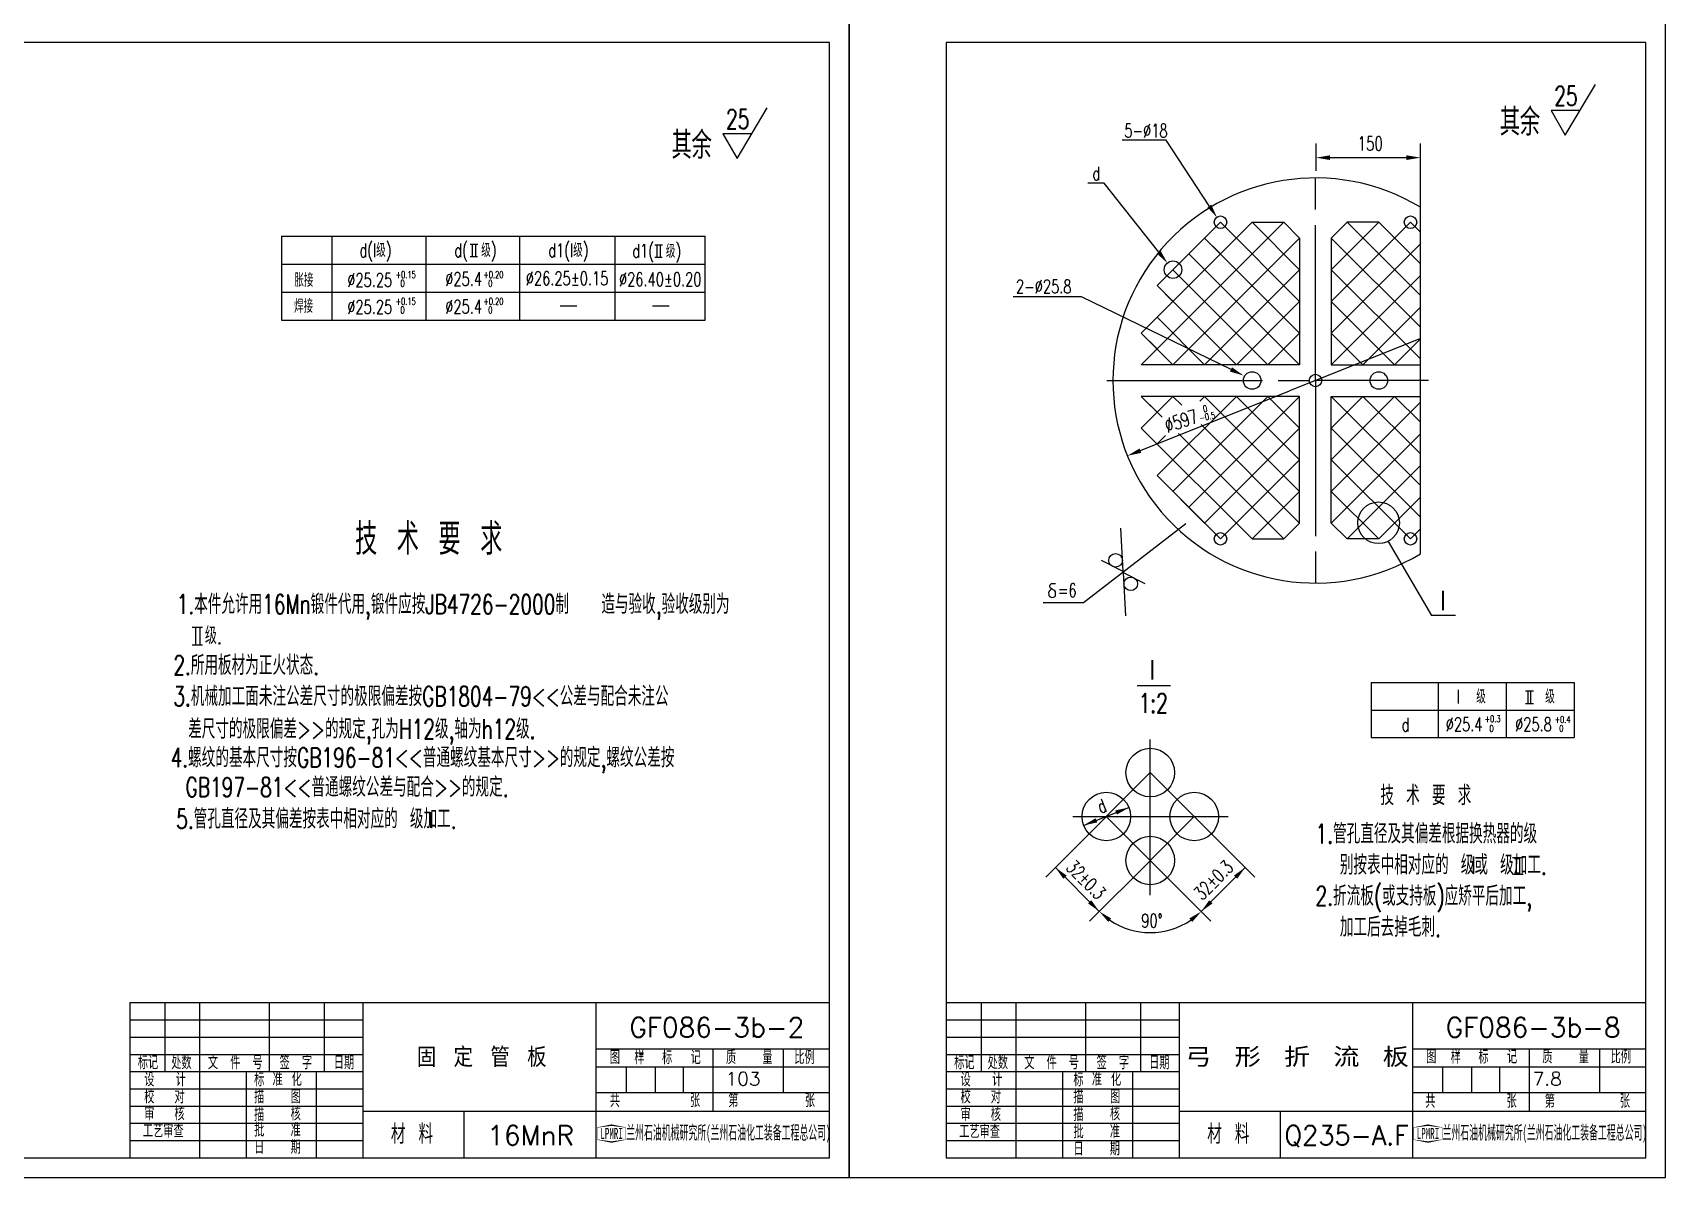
# Model space of a CAD drawing. Extents: x 0 to 840, y 0 to 594.
# Drawn here: x 420 to 840, y 0 to 294.5 of the extents above; entities that cross this region are included whole.
import ezdxf
from ezdxf.enums import TextEntityAlignment as Align

# ---------------------------------------------------------------- set-up
doc = ezdxf.new("R2010")
doc.units = 0
doc.header["$LTSCALE"] = 8
doc.header["$MEASUREMENT"] = 0
doc.linetypes.add('CENTER', pattern=[7, 5, -0.5, 1, -0.5])
doc.linetypes.add('PHANTOM', pattern=[13.5, 7, -1.5, 1, -1.5, 1, -1.5])
doc.layers.get('0').update_dxf_attribs({"linetype": 'CONTINUOUS'})
for name, color, linetype in [('1', 1, 'CONTINUOUS'), ('CC', 3, 'CONTINUOUS'), ('CW', 1, 'CONTINUOUS'), ('DD', 3, 'PHANTOM'), ('HZ', 1, 'CONTINUOUS'), ('X', 3, 'CONTINUOUS'), ('YY', 3, 'CONTINUOUS'), ('ZX', 1, 'CENTER')]:
    doc.layers.add(name, color=color, linetype=linetype)
doc.styles.add('HZ', font='txt', dxfattribs={"bigfont": 'hztxt'})
doc.styles.add('STANDARD60', font='SimSun.ttf', dxfattribs={"width": 0.6})

# ---------------------------------------------------------------- blocks, each defined once
blk = doc.blocks.new('*X12')
at = {"color": 0}
for p, q in [((347.65, 216.13), (361.68, 230.16)), ((347.65, 220.38), (357.44, 230.16)), ((347.65, 224.62), (353.19, 230.16)), ((347.65, 228.86), (348.95, 230.16)), ((347.92, 212.16), (364.61, 228.84)), ((369.14, 212.16), (387.14, 230.16)), ((372.7, 228.45), (374.41, 230.16)), ((372.7, 224.21), (378.65, 230.16)), ((372.7, 219.97), (382.89, 230.16)), ((373.38, 212.16), (389.65, 228.43)), ((352.17, 212.16), (364.61, 224.6)), ((377.62, 212.16), (389.65, 224.19)), ((356.41, 212.16), (364.61, 220.36)), ((381.86, 212.16), (389.65, 219.95)), ((360.65, 212.16), (366, 217.5)), ((364.89, 212.16), (369.28, 216.54)), ((386.11, 212.16), (389.65, 215.71))]:
    blk.add_line(p, q, dxfattribs=at)
blk = doc.blocks.new('*X11')
at = {"color": 0}
for p, q in [((266.8, 204.58), (273.5, 211.28)), ((266.8, 210.23), (267.85, 211.28)), ((266.8, 198.92), (278.27, 210.38)), ((278.13, 193.28), (296.13, 211.28)), ((283.79, 193.28), (301.79, 211.28)), ((290.34, 211.14), (290.47, 211.28)), ((266.82, 193.28), (279.82, 206.28)), ((272.47, 193.28), (285.47, 206.28)), ((289.45, 193.28), (301.8, 205.63)), ((295.1, 193.28), (301.8, 199.98)), ((300.76, 193.28), (301.8, 194.32))]:
    blk.add_line(p, q, dxfattribs=at)
blk = doc.blocks.new('*X10')
at = {"color": 0}
for p, q in [((423.33, 130.59), (442.54, 149.8)), ((423.33, 134.83), (438.3, 149.8)), ((423.33, 139.07), (434.06, 149.8)), ((423.33, 143.31), (429.81, 149.8)), ((423.33, 147.56), (425.57, 149.8)), ((423.33, 126.34), (444.1, 147.11)), ((456.56, 142.61), (463.76, 149.8)), ((456.56, 146.85), (459.51, 149.8)), ((456.56, 138.36), (468, 149.8)), ((456.56, 134.12), (472.24, 149.8)), ((456.56, 129.88), (476.48, 149.8)), ((423.33, 122.1), (444.1, 142.87)), ((456.56, 125.64), (477.33, 146.4)), ((423.33, 117.86), (444.1, 138.63)), ((456.56, 121.39), (477.33, 142.16)), ((456.56, 117.15), (477.33, 137.92)), ((424.51, 114.8), (444.1, 134.38)), ((458.45, 114.8), (477.33, 133.68)), ((428.76, 114.8), (444.1, 130.14)), ((462.7, 114.8), (477.33, 129.43)), ((433, 114.8), (444.1, 125.9)), ((466.94, 114.8), (477.33, 125.19)), ((437.24, 114.8), (444.1, 121.66)), ((471.18, 114.8), (477.33, 120.95)), ((441.48, 114.8), (444.1, 117.41)), ((475.43, 114.8), (477.33, 116.7))]:
    blk.add_line(p, q, dxfattribs=at)
blk = doc.blocks.new('*X9')
at = {"color": 0}
for p, q in [((384.32, 169.36), (403.23, 188.27)), ((384.32, 175.02), (397.57, 188.27)), ((384.32, 180.67), (391.92, 188.27)), ((384.32, 186.33), (386.26, 188.27)), ((384.81, 164.2), (405.09, 184.47)), ((385.38, 159.11), (405.09, 178.81)), ((390.86, 153.27), (405.09, 167.5)), ((396.51, 153.27), (405.09, 161.84)), ((384.32, 158.05), (384.49, 158.21)), ((402.17, 153.27), (405.09, 156.19))]:
    blk.add_line(p, q, dxfattribs=at)
blk = doc.blocks.new('*X8')
at = {"color": 0}
for p, q in [((351.09, 170.07), (369.29, 188.27)), ((351.09, 175.72), (363.63, 188.27)), ((351.09, 181.38), (357.98, 188.27)), ((351.09, 187.04), (352.32, 188.27)), ((351.09, 164.41), (371.86, 185.18)), ((351.09, 158.75), (371.86, 179.52)), ((351.26, 153.27), (371.86, 173.87)), ((356.92, 153.27), (371.86, 168.21)), ((362.57, 153.27), (371.86, 162.55)), ((368.23, 153.27), (371.86, 156.89))]:
    blk.add_line(p, q, dxfattribs=at)
blk = doc.blocks.new('GFGBF1')
for p, q in [((601.21, 262.15), (608.94, 275.19)), ((597.53, 268.48), (601.21, 262.15)), ((604.92, 268.48), (597.53, 268.48)), ((277.3, 260.69), (282.91, 260.69)), ((367.69, 263.33), (369.69, 263.33)), ((368.31, 258.36), (368.31, 263.33)), ((369.11, 263.33), (369.11, 258.36)), ((367.75, 258.29), (369.69, 258.29)), ((484, 242.12), (484, 220.52)), ((484, 242.12), (593.01, 242.12)), ((497.01, 220.52), (497.01, 242.12)), ((521.18, 242.12), (521.18, 220.52)), ((545.32, 220.52), (545.32, 242.12)), ((569.72, 242.12), (569.72, 220.52)), ((593.01, 220.52), (593.01, 242.12)), ((282.85, 225.2), (288.55, 233.9)), ((484, 234.92), (593.01, 234.92)), ((266.8, 230.16), (278.27, 230.16)), ((278.27, 230.16), (278.27, 225.16)), ((280.22, 229.36), (282.85, 225.2)), ((285.59, 229.36), (280.22, 229.36)), ((290.34, 230.16), (290.34, 225.16)), ((301.8, 230.16), (290.34, 230.16)), ((364.67, 230.16), (347.65, 230.16)), ((364.61, 230.16), (364.61, 218.16)), ((372.77, 230.16), (364.67, 230.16)), ((372.7, 230.16), (372.7, 218.16)), ((389.65, 230.16), (372.77, 230.16)), ((484, 227.72), (593.01, 227.72)), ((278.27, 225.16), (290.34, 225.16)), ((363.39, 220.31), (368.65, 220.31)), ((373.92, 220.31), (368.65, 220.31)), ((484, 220.52), (593.01, 220.52)), ((368.65, 216.25), (364.61, 218.16)), ((364.61, 218.16), (368.65, 218.16)), ((372.7, 218.16), (368.65, 218.16)), ((368.66, 216.25), (372.7, 218.16)), ((372.46, 201.27), (374.93, 201.27)), ((372.92, 196.62), (372.92, 201.21)), ((373.71, 201.21), (373.71, 196.62)), ((374.5, 196.62), (374.5, 201.21)), ((372.46, 196.62), (374.93, 196.62)), ((380, 170.27), (371.3, 175.97)), ((375.83, 173.01), (375.83, 167.64)), ((375.83, 167.64), (380, 170.27)), ((366.88, 163.64), (346.95, 163.64)), ((380.93, 163.64), (366.88, 163.64)), ((367.72, 162.82), (367.23, 163.64)), ((367.72, 162.82), (380.18, 162.82)), ((367.72, 162.82), (367.72, 139.57)), ((380.18, 162.82), (380.68, 163.64)), ((380.18, 162.82), (380.18, 139.57)), ((400.95, 163.64), (380.93, 163.64)), ((366.66, 139.57), (380.25, 139.57)), ((366.66, 138.12), (366.66, 139.57)), ((380.25, 139.57), (381.25, 139.57)), ((381.25, 138.12), (381.25, 139.57)), ((366.66, 138.12), (380.25, 138.12)), ((366.66, 135.04), (380.25, 135.04)), ((366.66, 133.59), (366.66, 135.04)), ((367.72, 138.12), (367.72, 135.04)), ((380.18, 138.12), (380.18, 135.04)), ((380.25, 138.12), (381.25, 138.12)), ((380.25, 135.04), (381.25, 135.04)), ((381.25, 133.59), (381.25, 135.04)), ((380.25, 133.59), (366.66, 133.59)), ((367.72, 133.59), (367.72, 129.47)), ((380.18, 133.59), (380.18, 129.47)), ((381.25, 133.59), (380.25, 133.59)), ((346.95, 128.64), (366.88, 128.64)), ((366.88, 128.64), (381.33, 128.64)), ((366.92, 128.65), (373.46, 128.65)), ((367.72, 129.47), (367.23, 128.64)), ((367.72, 129.47), (380.18, 129.47)), ((380.18, 129.47), (380.68, 128.64)), ((381.33, 128.64), (400.95, 128.64)), ((329.94, 112.24), (332.41, 112.24)), ((330.4, 107.59), (330.4, 112.17)), ((331.19, 112.17), (331.19, 107.59)), ((331.98, 107.59), (331.98, 112.17)), ((329.94, 107.59), (332.41, 107.59)), ((324.03, 73.03), (304.1, 73.03)), ((338.08, 73.03), (324.03, 73.03)), ((324.86, 72.21), (324.37, 73.03)), ((324.86, 72.21), (324.86, 39.79)), ((324.86, 72.21), (337.33, 72.21)), ((337.33, 72.21), (337.82, 73.03)), ((337.33, 72.21), (337.33, 39.79)), ((358.1, 73.03), (338.08, 73.03)), ((304.1, 38.03), (324.03, 38.03)), ((324.86, 39.79), (323.12, 38.03)), ((324.03, 38.03), (338.48, 38.03)), ((324.07, 38.03), (330.6, 38.03)), ((324.86, 39.79), (337.33, 39.79)), ((337.33, 39.79), (339.07, 38.03)), ((338.48, 38.03), (358.1, 38.03))]:
    blk.add_line(p, q)
at = {"const_width": 0.25}
for points in [[(388.93, 138.12, 1), (389.18, 138.12, 1)], [(388.93, 135.04, 1), (389.18, 135.04, 1)], [(388.93, 133.59, 1), (389.18, 133.59, 1)]]:
    blk.add_lwpolyline(points, format="xyb", close=True, dxfattribs=at)
for centre in [(284.69, 165.61), (273.38, 154.3), (296.01, 154.3), (284.69, 142.98)]:
    blk.add_circle(centre, 6.25)
at = {"layer": 'CC'}
for p, q in [((278.27, 230.16), (278.27, 241.86)), ((290.34, 230.22), (290.34, 241.92)), ((363.39, 220.38), (363.39, 241.72)), ((373.92, 220.38), (373.92, 241.72)), ((281.34, 238.42), (287.68, 238.42)), ((297.39, 233.66), (297.39, 237.16)), ((366.98, 238.86), (370.48, 238.86)), ((297.39, 230.16), (297.39, 225.16)), ((380.35, 222.05), (380.35, 230.14)), ((385.95, 220.24), (385.95, 229.48)), ((290.34, 225.16), (299.95, 225.16)), ((297.39, 221.66), (297.39, 218.16)), ((373.93, 220.31), (382.87, 220.31)), ((372.7, 218.16), (388.65, 218.16)), ((358.7, 177.85), (367.19, 163.7)), ((389.2, 177.85), (380.71, 163.7)), ((380.18, 162.82), (380.18, 174.57)), ((369.96, 167.14), (369.96, 170.64)), ((369.96, 163.64), (369.96, 162.82)), ((369.96, 159.3), (369.96, 157.33)), ((273.33, 154.25), (257.79, 138.71)), ((296.05, 154.25), (311.59, 138.71)), ((371.2, 150.99), (376.87, 150.99)), ((269.1, 127.39), (284.65, 142.94)), ((300.29, 127.39), (284.74, 142.94)), ((366.66, 139.63), (366.66, 146.05)), ((377.71, 143.51), (370.19, 143.51)), ((381.25, 139.63), (381.25, 146.15)), ((389.06, 143.07), (389.06, 146.57)), ((260.27, 141.19), (271.58, 129.87)), ((309.12, 141.19), (297.8, 129.87)), ((381.31, 139.57), (392.56, 139.57)), ((389.06, 128.65), (389.06, 139.57)), ((369.96, 132.99), (369.96, 136.49)), ((381.25, 138.12), (392.69, 138.12)), ((381.25, 135.04), (392.6, 135.04)), ((381.25, 133.59), (392.6, 133.59)), ((358.7, 114.44), (367.19, 128.59)), ((369.96, 128.65), (369.96, 129.47)), ((389.2, 114.44), (380.71, 128.59)), ((369.96, 125.15), (369.96, 121.65)), ((389.06, 125.15), (389.06, 121.65)), ((315.85, 87.23), (324.34, 73.08)), ((346.35, 87.23), (337.85, 73.08)), ((327.1, 76.53), (327.1, 80.03)), ((327.1, 73.03), (327.1, 72.21)), ((327.1, 68.68), (327.1, 66.71)), ((328.35, 54.54), (334.02, 54.54))]:
    blk.add_line(p, q, dxfattribs=at)
for centre, radius, start, end in [((373.95, 152.43), 26.14, 66.7153, 113.2847), ((284.69, 142.98), 18.56, 235.8232, 304.1768), ((373.95, 139.85), 26.14, 246.7153, 293.2847), ((331.1, 61.82), 26.14, 66.7153, 113.2847)]:
    blk.add_arc(centre, radius, start, end, dxfattribs=at)
for points in [[(366.92, 238.28), (366.92, 239.45), (363.42, 238.86)], [(370.39, 238.28), (370.39, 239.45), (373.89, 238.86)], [(281.79, 237.77), (281.79, 238.94), (278.29, 238.36)], [(286.95, 237.84), (286.95, 239), (290.45, 238.42)], [(297.97, 233.66), (296.81, 233.66), (297.39, 230.16)], [(380.93, 226.58), (379.76, 226.58), (380.35, 230.08)], [(386.53, 226.51), (385.36, 226.51), (385.95, 230.01)], [(297.97, 221.66), (296.81, 221.66), (297.39, 225.16)], [(380.93, 223.79), (379.76, 223.79), (380.35, 220.29)], [(386.53, 221.71), (385.36, 221.71), (385.95, 218.21)], [(363.88, 175.93), (363.35, 176.96), (360.5, 174.85)], [(384.02, 175.93), (384.55, 176.96), (387.4, 174.85)], [(370.54, 167.14), (369.37, 167.14), (369.96, 163.64)], [(370.54, 159.3), (369.37, 159.3), (369.96, 162.8)], [(371.2, 150.41), (371.2, 151.57), (367.7, 150.99)], [(376.53, 150.41), (376.53, 151.57), (380.03, 150.99)], [(370.27, 142.93), (370.27, 144.09), (366.77, 143.51)], [(377.71, 142.93), (377.71, 144.09), (381.21, 143.51)], [(389.64, 143.07), (388.47, 143.07), (389.06, 139.57)], [(262.33, 138.3), (263.16, 139.12), (260.27, 141.19)], [(307.05, 138.3), (306.23, 139.12), (309.12, 141.19)], [(268.69, 131.93), (269.52, 132.76), (271.58, 129.87)], [(300.69, 131.93), (299.86, 132.76), (297.8, 129.87)], [(370.54, 132.99), (369.37, 132.99), (369.96, 129.49)], [(274.64, 128.08), (273.9, 127.18), (271.57, 129.86)], [(294.74, 128.08), (295.49, 127.18), (297.81, 129.86)], [(370.54, 125.15), (369.37, 125.15), (369.96, 128.65)], [(389.64, 125.15), (388.47, 125.15), (389.06, 128.65)], [(363.88, 116.36), (363.35, 115.32), (360.5, 117.44)], [(384.02, 116.36), (384.55, 115.32), (387.4, 117.44)], [(321.03, 85.31), (320.5, 86.35), (317.65, 84.23)], [(341.16, 85.31), (341.7, 86.35), (344.54, 84.23)], [(327.69, 76.53), (326.52, 76.53), (327.1, 73.03)], [(327.69, 68.68), (326.52, 68.68), (327.1, 72.18)], [(328.35, 53.95), (328.35, 55.12), (324.85, 54.54)], [(333.67, 53.95), (333.67, 55.12), (337.17, 54.54)]]:
    blk.add_solid(points, dxfattribs=at)
at = {"layer": 'CW'}
for p, q in [((532.58, 240.11), (534.55, 240.11)), ((533.09, 240.04), (533.09, 236.86)), ((533.94, 240.04), (533.94, 236.86)), ((580.08, 239.88), (582.05, 239.88)), ((580.59, 239.81), (580.59, 236.62)), ((581.44, 239.81), (581.44, 236.62)), ((534.45, 236.86), (532.58, 236.86)), ((581.95, 236.62), (580.08, 236.62)), ((555.69, 224.2), (560, 224.2)), ((579.45, 224.2), (583.76, 224.2)), ((323.68, 106.26), (339.08, 106.26))]:
    blk.add_line(p, q, dxfattribs=at)
at = {"layer": 'DD'}
for p, q in [((266.8, 212.16), (266.8, 230.16)), ((301.8, 212.16), (301.8, 230.16)), ((347.65, 230.16), (347.65, 212.16)), ((389.65, 212.16), (389.65, 230.16)), ((266.8, 212.16), (301.8, 212.16)), ((347.65, 212.16), (389.65, 212.16)), ((346.95, 163.64), (346.95, 128.64)), ((400.95, 128.64), (400.95, 163.64)), ((304.1, 73.03), (304.1, 38.03)), ((358.1, 38.03), (358.1, 73.03))]:
    blk.add_line(p, q, dxfattribs=at)
at = {"layer": 'X'}
for p, q in [((272.52, 256.51), (296.8, 256.51)), ((364.74, 256.32), (373.05, 256.32)), ((281.31, 194.94), (289.89, 194.94)), ((366.2, 194.97), (381.6, 194.97))]:
    blk.add_line(p, q, dxfattribs=at)
at = {"layer": 'YY', "color": 3}
blk.add_line((347.65, 229.46), (348.35, 230.16), dxfattribs=at)
at = {"layer": 'YY'}
for p, q in [((400.86, 147.74), (388.52, 136.04)), ((383.87, 131.63), (381.2, 129.11)), ((339.07, 38.03), (346.28, 30.72)), ((346.28, 30.72), (358.15, 30.72))]:
    blk.add_line(p, q, dxfattribs=at)
at = {"layer": 'ZX'}
for p, q in [((368.65, 209.99), (368.65, 232.56)), ((284.69, 134.1), (284.69, 174.68)), ((273.38, 154.3), (284.69, 165.61)), ((284.69, 165.61), (296.01, 154.3)), ((373.95, 156.31), (373.95, 165.08)), ((264.73, 154.3), (305.48, 154.3)), ((284.69, 142.98), (273.38, 154.3)), ((296.01, 154.3), (284.69, 142.98)), ((373.95, 148.99), (373.95, 151.37)), ((373.95, 126.52), (373.95, 143.48)), ((331.1, 60.01), (331.1, 74.96)), ((331.1, 35.91), (331.1, 54.18))]:
    blk.add_line(p, q, dxfattribs=at)
at = {"layer": 'YY'}
for name, p in [('*X11', (0, 18.88)), ('*X12', (0, 0)), ('*X8', (-4.14, -24.63)), ('*X9', (-4.14, -24.63)), ('*X10', (-119.23, -76.77))]:
    blk.add_blockref(name, p, dxfattribs=at)
at = {"style": 'HZ'}
for s, height, width, p in [('25', 5, 0.7, (601.38, 269.75)), ('1:1', 5, 0.7, (284.53, 249.71)), ('1:2', 5, 0.7, (369.04, 249.65)), ('6.3', 3.5, 0.75, (282.92, 230.09)), ('I', 5, 0.7, (285.23, 196.46)), ('1:2', 5, 0.7, (285.46, 187.89))]:
    blk.add_text(s, height=height, dxfattribs=dict(at, width=width)).set_placement(p, align=Align.CENTER)
at = {"style": 'HZ', "width": 0.7}
blk.add_text('A  A', height=5, dxfattribs=at).set_placement((273.55, 258.46))
blk.add_text('12.5', height=3.5, rotation=90, dxfattribs=at).set_placement((375.01, 170.27), align=Align.CENTER)
at = {"layer": 'CW', "style": 'HZ'}
for s, height, width, p in [('其', 7, 0.75, (586.96, 262.04)), ('余', 7, 0.75, (592.11, 262.04)), ('M16', 3.5, 0.7, (368.71, 240.36)), ('d(I级)', 3.5, 0.7, (508.19, 236.78)), ('%%c25.25', 3.5, 0.7, (506.71, 229.11)), ('%%c25.4', 3.5, 0.7, (530.86, 229.37)), ('%%c26.25%%p0.15', 3.5, 0.7, (557.48, 229.52)), ('%%c26.40%%p0.20', 3.5, 0.7, (581.44, 229.26)), ('焊接', 3.5, 0.7, (489.7, 222.4)), ('%%c25.25', 3.5, 0.7, (506.71, 222.2)), ('%%c25.4', 3.5, 0.7, (530.86, 222.27)), ('管孔', 5, 0.7, (377.44, 188.13)), ('d', 3.5, 0.7, (373.98, 152.29)), ('d1', 3.5, 0.7, (373.98, 144.7)), ('焊接', 4.94, 0.7, (327.52, 100.38)), ('管孔', 5, 0.7, (334.92, 100.38)), ('d', 3.5, 0.7, (331.36, 55.58))]:
    blk.add_text(s, height=height, dxfattribs=dict(at, width=width)).set_placement(p, align=Align.CENTER)
at = {"layer": 'CW', "style": 'HZ', "width": 0.7}
for s, height, p in [('旋转', 5, (288.48, 258.47)), ('12', 3.5, (282.71, 240.17)), ('d(', 3.5, (528.48, 236.78)), ('级)', 3.5, (535.39, 236.78)), ('d1(I级)', 3.5, (552.66, 236.78)), ('d1(', 3.5, (574.25, 236.62)), ('级)', 3.5, (582.89, 236.55)), ('胀接', 3.5, (487.33, 229.1)), ('+0.15', 1.8, (513.37, 231.37)), ('+0.20', 1.8, (535.93, 231.37)), ('0', 1.8, (514.61, 229.12)), ('0', 1.8, (537.2, 229.12)), ('+0.15', 1.8, (513.37, 224.46)), ('0', 1.8, (514.61, 222.21)), ('+0.20', 1.8, (535.93, 224.46)), ('0', 1.8, (537.2, 222.21)), ('胀接', 4.918, (366.51, 188.17)), ('60%%D', 3.5, (372.18, 180.24)), ('90%%D', 3.5, (282.38, 125.73)), ('60%%D', 3.5, (372.18, 114.76)), ('60%%D', 3.5, (329.33, 89.62)), ('2X45%%D', 3.5, (347.46, 31.79))]:
    blk.add_text(s, height=height, dxfattribs=at).set_placement(p)
for s, rotation, p in [('5', 90, (296.38, 234.58)), ('20', 90, (379.15, 223.04)), ('25', 90, (384.88, 222.84)), ('1', 90, (369.01, 168.72)), ('32%%P0.3', 315, (262.78, 140.92)), ('32%%P0.3', 45, (298.05, 132.54)), ('3', 90, (387.99, 141.27)), ('3', 90, (387.99, 131.5)), ('1', 90, (369.01, 123.44)), ('1', 90, (326.15, 78.1))]:
    blk.add_text(s, height=3.5, rotation=rotation, dxfattribs=at).set_placement(p)
for s, p in [('6', (388.17, 136.5)), ('8', (387.91, 125.69))]:
    blk.add_text(s, height=3.5, rotation=90, dxfattribs=at).set_placement(p, align=Align.CENTER)
blk = doc.blocks.new('ZLBFG1')
for p, q in [((184.27, 268.11), (191.99, 281.15)), ((180.59, 274.44), (184.27, 268.11)), ((187.97, 274.44), (180.59, 274.44)), ((134.35, 127.28), (134.35, 113.13)), ((134.35, 127.28), (186.54, 127.28)), ((186.54, 127.28), (186.54, 113.13)), ((134.35, 113.13), (186.54, 113.13)), ((66.1, 92.83), (66.28, 92.83)), ((66.19, 92.74), (66.19, 92.92))]:
    blk.add_line(p, q)
for centre in [(77.5, 104.14), (66.19, 92.83), (88.81, 92.83), (77.5, 81.52)]:
    blk.add_circle(centre, 6.25)
at = {"layer": 'CC'}
for p, q in [((66.14, 92.79), (50.6, 77.25)), ((60.36, 90.56), (71.97, 95.13)), ((88.86, 92.79), (104.4, 77.25)), ((61.9, 65.92), (77.46, 81.47)), ((93.1, 65.92), (77.54, 81.47)), ((53.08, 79.72), (64.39, 68.41)), ((101.92, 79.72), (90.61, 68.41))]:
    blk.add_line(p, q, dxfattribs=at)
blk.add_arc((77.5, 81.52), 18.56, 235.8232, 304.1768, dxfattribs=at)
for points in [[(68.92, 93.32), (68.49, 94.4), (71.97, 95.13)], [(63.43, 92.39), (63.86, 91.31), (60.38, 90.58)], [(55.14, 76.83), (55.96, 77.66), (53.08, 79.72)], [(99.86, 76.83), (99.04, 77.66), (101.92, 79.72)], [(61.5, 70.47), (62.33, 71.29), (64.39, 68.41)], [(67.45, 66.61), (66.7, 65.72), (64.38, 68.4)], [(87.55, 66.61), (88.3, 65.72), (90.62, 68.4)], [(93.5, 70.47), (92.67, 71.29), (90.61, 68.41)]]:
    blk.add_solid(points, dxfattribs=at)
at = {"layer": 'CW'}
for p, q in [((174.01, 125.2), (176.05, 125.2)), ((174.01, 121.91), (176.05, 121.91)), ((174.62, 125.2), (174.62, 122.05)), ((175.43, 122.05), (175.43, 125.2)), ((170.68, 82.32), (173.43, 82.32)), ((171.64, 82.32), (171.64, 77.9)), ((172.46, 82.32), (172.46, 77.9)), ((173.43, 77.9), (170.68, 77.9))]:
    blk.add_line(p, q, dxfattribs=at)
at = {"layer": 'X'}
for p, q in [((74.11, 126.56), (82.7, 126.56)), ((151.55, 127.28), (151.55, 113.13)), ((169.04, 127.28), (169.04, 113.19)), ((134.35, 120.2), (186.54, 120.2))]:
    blk.add_line(p, q, dxfattribs=at)
at = {"layer": 'ZX'}
for p, q in [((77.5, 72.64), (77.5, 113.21)), ((66.19, 92.83), (77.5, 104.14)), ((77.5, 104.14), (88.81, 92.83)), ((57.54, 92.83), (98.28, 92.83)), ((77.5, 81.52), (66.19, 92.83)), ((88.81, 92.83), (77.5, 81.52))]:
    blk.add_line(p, q, dxfattribs=at)
at = {"style": 'HZ', "width": 0.7}
for s, p in [('25', (184.43, 275.72)), ('I', (78.03, 128.09)), ('1:2', (78.26, 119.52))]:
    blk.add_text(s, height=5, dxfattribs=at).set_placement(p, align=Align.CENTER)
at = {"layer": 'CW', "style": 'HZ'}
for s, height, width, p in [('其', 7, 0.75, (170.02, 268.01)), ('余', 7, 0.75, (175.17, 268.01)), ('%%c25.4', 3.5, 0.7, (158.24, 114.77)), ('%%c25.8', 3.5, 0.7, (176.08, 114.77)), ('I', 4.5, 0.7, (160.63, 78.08))]:
    blk.add_text(s, height=height, dxfattribs=dict(at, width=width)).set_placement(p, align=Align.CENTER)
at = {"layer": 'CW', "style": 'HZ', "width": 0.7}
for s, height, p in [('I', 3.5, (156.25, 121.91)), ('级', 3.5, (161.35, 121.93)), ('级', 3.5, (179.11, 121.93)), ('d', 3.5, (142.16, 114.73)), ('+0.3', 1.7, (163.51, 117.09)), ('+0.4', 1.7, (181.52, 116.94)), ('0', 1.7, (164.75, 114.65)), ('0', 1.7, (182.72, 114.65)), ('90%%D', 3.5, (75.19, 64.26))]:
    blk.add_text(s, height=height, dxfattribs=at).set_placement(p)
blk.add_text('d', height=3.5, rotation=21.9068, dxfattribs=at).set_placement((65.63, 93.9), align=Align.CENTER)
for rotation, p in [(315, (55.59, 79.46)), (45, (90.85, 71.07))]:
    blk.add_text('32%%P0.3', height=3.5, rotation=rotation, dxfattribs=at).set_placement(p)
at = {"layer": 'HZ', "style": 'HZ', "width": 0.7}
for s, p in [('           技 术 要 求', (99.41, 95.76)), ('1.管孔直径及其偏差根据换热器的级', (120.02, 85.9)), ('  别按表中相对应的 级或 级加工.', (120.02, 77.9)), ('2.折流板(或支持板)应矫平后加工,', (120.02, 69.9)), ('  加工后去掉毛刺.', (120.02, 61.9))]:
    blk.add_text(s, height=5, dxfattribs=at).set_placement(p)
blk = doc.blocks.new('new block')
for points in [[(152.51, 9.49, 0.0784, 0.0784, 0), (152.51, 12.6, 0.0784, 0.369, 0), (148.83, 13.22, 0.369, 0.0784, 0), (145.14, 12.6, 0.0784, 0.0784, 0), (145.14, 9.49, 0.0784, 0.0784, 0)], [(152.51, 9.96, 0.0784, 0.0784, 0), (152.51, 9.49, 0.0784, 0.369, 0), (148.83, 8.86, 0.369, 0.0784, 0), (145.14, 9.49, 0.0784, 0.0784, 0), (145.14, 9.96, 0.0784, 0.0784, 0)]]:
    blk.add_lwpolyline(points, format="xyseb")
at = {"style": 'STANDARD60', "width": 0.458772}
blk.add_text('兰州石油机械研究所(兰州石油化工装备工程总公司)', height=3.5, dxfattribs=at).set_placement((152.6, 9.58), (205.12, 9.58), align=Align.FIT)
at = {"insert": (148.84, 12.5), "char_height": 2.835, "width": 2.835, "attachment_point": 2, "style": 'STANDARD60'}
blk.add_mtext('LPMRI', dxfattribs=at)

msp = doc.modelspace()

# ---------------------------------------------------------------- linework, layer by layer
for p, q in [((625, 292), (25, 292)), ((625, 5), (625, 292)), ((835, 292), (655, 292)), ((655, 292), (655, 5)), ((835, 5), (835, 292)), ((777, 160.43), (777, 249.57)), ((700.52, 155.85), (699.91, 166.99)), ((700.52, 155.85), (694.99, 158.66)), ((700.54, 155.58), (701.15, 144.44)), ((700.54, 155.58), (706.07, 152.77)), ((445, 45), (445, 5)), ((445, 45), (625, 45)), ((453.98, 45.04), (453.98, 27.25)), ((463, 5), (463, 45.04)), ((480.94, 27.25), (480.94, 45.04)), ((495.05, 27.25), (495.05, 45.04)), ((505, 5), (505, 45)), ((565, 5), (565, 45)), ((655, 45), (835, 45)), ((663.98, 45.04), (663.98, 27.25)), ((673, 5), (673, 45.04)), ((690.94, 27.25), (690.94, 45.04)), ((705.05, 27.25), (705.05, 45.04)), ((715, 5), (715, 45)), ((775, 5), (775, 45)), ((445, 31.64), (505.04, 31.64)), ((565.02, 33.09), (625, 33.09)), ((595.01, 33.09), (595.01, 16.9)), ((655, 31.64), (715.06, 31.64)), ((775.02, 33.09), (835, 33.09)), ((805.01, 33.09), (805.01, 16.9)), ((445, 27.2), (505.06, 27.2)), ((475, 5), (475, 27.25)), ((493, 5), (493, 27.25)), ((655, 27.2), (715.06, 27.2)), ((685, 5), (685, 27.25)), ((703, 5), (703, 27.25)), ((565.02, 21.85), (625, 21.85)), ((775.02, 21.85), (835, 21.85)), ((505, 17), (625, 17)), ((531, 5.13), (531, 17)), ((715, 17), (835, 17)), ((741, 5.13), (741, 17)), ((25, 5), (625, 5)), ((655, 5), (835, 5))]:
    msp.add_line(p, q)
at = {"color": 3}
for p, q in [((705.2, 217.22), (733.71, 245.73)), ((705.2, 209.07), (741.85, 245.73)), ((709.27, 229.44), (725.56, 245.73)), ((745.93, 225.36), (725.56, 245.73)), ((745.93, 233.51), (733.71, 245.73)), ((745.93, 241.66), (741.85, 245.73)), ((754.07, 225.36), (774.44, 245.73)), ((754.07, 233.51), (766.29, 245.73)), ((754.07, 241.66), (758.15, 245.73)), ((777, 226.88), (758.15, 245.73)), ((777, 235.02), (766.29, 245.73)), ((777, 243.17), (774.44, 245.73)), ((713.34, 209.07), (745.93, 241.66)), ((745.93, 217.22), (721.49, 241.66)), ((777, 218.73), (754.07, 241.66)), ((754.07, 217.22), (777, 240.15)), ((745.93, 209.07), (717.42, 237.58)), ((737.78, 209.07), (713.34, 233.51)), ((721.49, 209.07), (745.93, 233.51)), ((777, 210.58), (754.07, 233.51)), ((754.07, 209.07), (777, 232)), ((729.64, 209.07), (709.27, 229.44)), ((729.64, 209.07), (745.93, 225.36)), ((770.36, 209.07), (754.07, 225.36)), ((762.22, 209.07), (777, 223.85)), ((721.49, 209.07), (709.27, 221.29)), ((713.34, 209.07), (705.2, 217.22)), ((737.78, 209.07), (745.93, 217.22)), ((762.22, 209.07), (754.07, 217.22)), ((770.36, 209.07), (777, 215.71)), ((713.34, 200.93), (705.2, 192.78)), ((705.2, 200.93), (710.58, 195.55)), ((729.64, 200.93), (709.27, 180.56)), ((737.78, 200.93), (713.34, 176.49)), ((713.34, 200.93), (715.63, 198.64)), ((745.93, 200.93), (717.42, 172.42)), ((721.49, 200.93), (720.22, 199.66)), ((721.49, 200.93), (745.93, 176.49)), ((729.64, 200.93), (745.93, 184.64)), ((737.78, 200.93), (745.93, 192.78)), ((762.22, 200.93), (754.07, 192.78)), ((770.36, 200.93), (754.07, 184.64)), ((754.07, 200.93), (777, 178)), ((777, 199.42), (754.07, 176.49)), ((762.22, 200.93), (777, 186.15)), ((770.36, 200.93), (777, 194.29)), ((720.56, 193.72), (745.93, 168.34)), ((705.2, 192.78), (733.71, 164.27)), ((711.43, 190.87), (709.27, 188.71)), ((714.73, 191.39), (741.85, 164.27)), ((745.93, 192.78), (721.49, 168.34)), ((754.07, 192.78), (777, 169.85)), ((777, 191.27), (754.07, 168.34)), ((745.93, 184.64), (725.56, 164.27)), ((754.07, 184.64), (774.44, 164.27)), ((777, 183.12), (758.15, 164.27)), ((709.27, 180.56), (725.56, 164.27)), ((745.93, 176.49), (733.71, 164.27)), ((754.07, 176.49), (766.29, 164.27)), ((777, 174.98), (766.29, 164.27)), ((745.93, 168.34), (741.85, 164.27)), ((754.07, 168.34), (758.15, 164.27)), ((777, 166.83), (774.44, 164.27))]:
    msp.add_line(p, q, dxfattribs=at)
for points in [[(745.93, 209.07), (705.2, 209.07), (709.27, 213.15), (705.2, 217.22), (713.34, 225.36), (709.27, 229.44), (721.49, 241.66), (725.56, 237.58), (733.71, 245.73), (741.85, 245.73), (745.93, 241.66), (745.93, 209.07)], [(777, 240.15), (774.44, 237.58), (766.29, 245.73), (758.15, 245.73), (754.07, 241.66), (754.07, 209.07)], [(754.07, 209.07), (777, 209.07)], [(745.93, 200.93), (705.2, 200.93), (709.27, 196.85), (705.2, 192.78), (713.34, 184.64), (709.27, 180.56), (721.49, 168.34), (725.56, 172.42), (733.71, 164.27), (741.85, 164.27), (745.93, 168.34), (745.93, 200.93)], [(754.07, 200.93), (777, 200.93)], [(777, 169.85), (774.44, 172.42), (766.29, 164.27), (758.15, 164.27), (754.07, 168.34), (754.07, 200.93)]]:
    msp.add_lwpolyline(points)
for centre, radius in [((725.56, 245.73), 1.62), ((774.44, 245.73), 1.62), ((713.34, 233.51), 2.25), ((733.71, 205), 2.25), ((750, 205), 1.62), ((766.29, 205), 2.25), ((725.56, 164.27), 1.62), ((774.44, 164.27), 1.62), ((698.57, 158.73), 1.75), ((702.49, 152.69), 1.75)]:
    msp.add_circle(centre, radius)
msp.add_arc((750, 205), 52.11, 58.7928, 301.2072)
at = {"layer": '1'}
for p, q in [((445, 40.52), (505.04, 40.52)), ((655, 40.52), (715.06, 40.52)), ((445, 36.08), (505.04, 36.08)), ((655, 36.08), (715.06, 36.08)), ((613.1, 33.09), (613.1, 21.85)), ((786.08, 31.87), (787.07, 31.87)), ((823.1, 33.09), (823.1, 21.85)), ((565.02, 28.46), (625, 28.46)), ((572.71, 28.46), (572.71, 21.85)), ((580.14, 28.46), (580.14, 21.85)), ((587.33, 28.46), (587.33, 21.85)), ((775.02, 28.46), (835, 28.46)), ((782.71, 28.46), (782.71, 21.85)), ((790.14, 28.46), (790.14, 21.85)), ((797.33, 28.46), (797.33, 21.85)), ((445, 22.76), (505.06, 22.76)), ((655, 22.76), (715.06, 22.76)), ((445, 18.32), (505.06, 18.32)), ((655, 18.32), (715.06, 18.32)), ((505.06, 13.88), (445, 13.88)), ((715.06, 13.88), (655, 13.88)), ((445, 9.44), (505.06, 9.44)), ((655, 9.44), (715.06, 9.44))]:
    msp.add_line(p, q, dxfattribs=at)
at = {"layer": 'CC'}
for p, q in [((711.58, 266.83), (700.31, 266.83)), ((722.69, 249.93), (711.58, 266.83)), ((750.14, 258.97), (750.14, 265.94)), ((777, 249.57), (777, 265.94)), ((753.74, 262.34), (773.4, 262.34)), ((695.63, 255.8), (691.4, 255.8)), ((709.7, 238.01), (695.63, 255.8)), ((689.81, 226.52), (672.19, 226.52)), ((728.27, 207.85), (689.81, 226.52)), ((777, 215.81), (756.7, 207.68)), ((756.7, 207.68), (743.3, 202.32)), ((704.97, 186.97), (743.3, 202.32))]:
    msp.add_line(p, q, dxfattribs=at)
for points in [[(753.74, 261.74), (753.74, 262.94), (750.14, 262.34)], [(773.4, 261.74), (773.4, 262.94), (777, 262.34)], [(723.19, 250.26), (722.19, 249.6), (724.67, 246.93)], [(710.17, 238.38), (709.23, 237.64), (711.94, 235.18)], [(728.53, 208.39), (728, 207.31), (731.51, 206.28)], [(705.19, 186.41), (704.74, 187.52), (701.63, 185.63)]]:
    msp.add_solid(points, dxfattribs=at)
at = {"layer": 'CW'}
for p, q in [((681.66, 152), (681.67, 152.36)), ((681.78, 151.68), (681.66, 152)), ((681.67, 152.36), (681.8, 152.55)), ((682.01, 151.46), (681.78, 151.68)), ((681.93, 151.22), (681.78, 151.06)), ((681.8, 152.55), (682.09, 152.74)), ((682.27, 151.3), (681.93, 151.22)), ((682.33, 151.29), (682.01, 151.46)), ((682.09, 152.74), (682.33, 152.77)), ((682.33, 152.77), (683.16, 152.77)), ((682.55, 151.18), (682.33, 151.29)), ((681.43, 150.65), (681.34, 150.41)), ((681.34, 150.41), (681.38, 149.88)), ((681.38, 149.88), (681.41, 149.71)), ((681.41, 149.71), (681.58, 149.49)), ((681.56, 150.88), (681.43, 150.65)), ((681.78, 151.06), (681.56, 150.88)), ((681.58, 149.49), (681.84, 149.32)), ((681.84, 149.32), (682.22, 149.2)), ((682.22, 149.2), (682.59, 149.23)), ((682.73, 151.06), (682.55, 151.18)), ((682.59, 149.23), (682.89, 149.35)), ((682.93, 150.89), (682.73, 151.06)), ((682.89, 149.35), (683.11, 149.63)), ((683.11, 150.65), (682.93, 150.89)), ((683.13, 150.33), (683.11, 150.65)), ((683.11, 149.63), (683.13, 150.33)), ((461.03, 141.52), (463.73, 141.52)), ((461.88, 141.52), (461.88, 137.15)), ((462.98, 141.52), (462.98, 137.01)), ((461.03, 137.01), (463.73, 137.01)), ((576.1, 31.7), (577.08, 31.7))]:
    msp.add_line(p, q, dxfattribs=at)
at = {"layer": 'X'}
for p, q in [((630, 297), (630, 0)), ((630, 0), (630, 297)), ((840, 0), (840, 297)), ((716.68, 168.11), (690.3, 147.81)), ((768.67, 163.55), (779.86, 144.53)), ((690.3, 147.81), (679.96, 147.81)), ((786.01, 144.53), (779.86, 144.53)), ((0, 0), (630, 0)), ((630, 0), (840, 0))]:
    msp.add_line(p, q, dxfattribs=at)
msp.add_circle((766.22, 168.39), 5.36, dxfattribs=at)
at = {"layer": 'ZX'}
for p, q in [((750, 205), (750, 258.64)), ((696.36, 205), (750, 205)), ((750, 205), (750, 151.36)), ((779.04, 205), (750, 205))]:
    msp.add_line(p, q, dxfattribs=at)

# ---------------------------------------------------------------- block references
for name, p in [('ZLBFG1', (630, 0)), ('GFGBF1', (0, 0)), ('new block', (420.09, 0.22)), ('new block', (630.09, 0.22))]:
    msp.add_blockref(name, p)

# ---------------------------------------------------------------- texts
at = {"style": 'HZ', "width": 0.7}
msp.add_text('I', height=5, dxfattribs=at).set_placement((782.8, 145.9), align=Align.CENTER)
at = {"layer": 'CW', "style": 'HZ'}
for s, height, width, p in [('5-%%C18', 3.5, 0.7, (700.82, 267.56)), ('150', 3.6, 0.7, (760.84, 264.14)), ('2-%%C25.8', 3.5, 0.7, (672.96, 227.44)), ('=6', 3.5, 0.7, (683.72, 149.27)), ('级.', 4.4, 0.7, (464.31, 137.2)), ('标记', 3.5, 0.75, (447.05, 27.8)), ('处数', 3.5, 0.75, (455.65, 27.8)), ('文', 3.5, 0.75, (465.08, 27.8)), ('件', 3.5, 0.75, (470.82, 27.8)), ('号', 3.5, 0.75, (476.55, 27.8)), ('签', 3.5, 0.75, (483.52, 27.8)), ('字', 3.5, 0.75, (489.27, 27.8)), ('日期', 3.5, 0.75, (497.46, 27.8)), ('图', 3.5, 0.75, (568.49, 29.15)), ('样', 3.5, 0.75, (574.78, 29.08)), ('标', 3.5, 0.75, (581.9, 29.11)), ('记', 3.5, 0.75, (589.27, 29.12)), ('质', 3.5, 0.75, (598.35, 29.14)), ('量', 3.5, 0.75, (607.72, 29.12)), ('比例', 3.5, 0.75, (615.92, 29.12)), ('标记', 3.5, 0.75, (657.05, 27.8)), ('处数', 3.5, 0.75, (665.65, 27.8)), ('文', 3.5, 0.75, (675.08, 27.8)), ('件', 3.5, 0.75, (680.82, 27.8)), ('号', 3.5, 0.75, (686.55, 27.8)), ('签', 3.5, 0.75, (693.69, 27.8)), ('字', 3.5, 0.75, (699.43, 27.8)), ('日期', 3.5, 0.75, (707.2, 27.8)), ('图', 3.5, 0.75, (778.49, 29.31)), ('样', 3.5, 0.75, (784.78, 29.23)), ('标', 3.5, 0.75, (791.9, 29.27)), ('记', 3.5, 0.75, (799.27, 29.28)), ('质', 3.5, 0.75, (808.35, 29.3)), ('量', 3.5, 0.75, (817.72, 29.28)), ('比例', 3.5, 0.75, (825.92, 29.28)), ('设', 3.5, 0.75, (448.69, 23.41)), ('计', 3.5, 0.75, (456.8, 23.41)), ('标', 3.5, 0.75, (476.97, 23.41)), ('准', 3.5, 0.75, (481.71, 23.54)), ('化', 3.5, 0.75, (486.63, 23.54)), ('设', 3.5, 0.75, (658.69, 23.41)), ('计', 3.5, 0.75, (666.8, 23.41)), ('标', 3.5, 0.75, (687.72, 23.41)), ('准', 3.5, 0.75, (692.47, 23.54)), ('化', 3.5, 0.75, (697.39, 23.54)), ('校', 3.5, 0.75, (448.69, 19.02)), ('对', 3.5, 0.75, (456.47, 19.02)), ('描', 3.5, 0.75, (476.97, 19.02)), ('图', 3.5, 0.75, (486.39, 19.02)), ('共', 3.5, 0.75, (568.46, 18.05)), ('张', 3.5, 0.75, (589.1, 18.05)), ('第', 3.5, 0.75, (598.95, 18.05)), ('张', 3.5, 0.75, (618.64, 18.05)), ('校', 3.5, 0.75, (658.69, 19.02)), ('对', 3.5, 0.75, (666.47, 19.02)), ('描', 3.5, 0.75, (687.72, 19.02)), ('图', 3.5, 0.75, (697.15, 19.02)), ('共', 3.5, 0.75, (778.24, 17.87)), ('张', 3.5, 0.75, (799.14, 17.87)), ('第', 3.5, 0.75, (808.97, 17.87)), ('张', 3.5, 0.75, (828.27, 17.87)), ('审', 3.5, 0.75, (448.69, 14.63)), ('核', 3.5, 0.75, (456.47, 14.63)), ('描', 3.5, 0.75, (476.97, 14.45)), ('核', 3.5, 0.75, (486.36, 14.63)), ('审', 3.5, 0.75, (658.69, 14.46)), ('核', 3.5, 0.75, (666.47, 14.46)), ('描', 3.5, 0.75, (687.72, 14.45)), ('核', 3.5, 0.75, (697.12, 14.63)), ('工艺审查', 3.5, 0.75, (448.34, 10.24)), ('批', 3.5, 0.75, (476.97, 10.45)), ('准', 3.5, 0.75, (486.34, 10.46)), ('材 料', 5, 0.75, (512.16, 8.63)), ('工艺审查', 3.5, 0.75, (658.34, 10.07)), ('批', 3.5, 0.75, (687.73, 10.04)), ('准', 3.5, 0.75, (697.1, 10.06)), ('材 料', 5, 0.75, (722.16, 8.63)), ('日', 3.5, 0.75, (476.97, 6.06)), ('期', 3.5, 0.75, (486.32, 6.06)), ('日', 3.5, 0.75, (687.73, 5.61)), ('期', 3.5, 0.75, (697.08, 5.65))]:
    msp.add_text(s, height=height, dxfattribs=dict(at, width=width)).set_placement(p)
at = {"layer": 'CW', "style": 'HZ', "width": 0.7}
for s, height, p in [('d', 3.5, (693.62, 256.52)), ('I', 4, (522.42, 89.94))]:
    msp.add_text(s, height=height, dxfattribs=at).set_placement(p, align=Align.CENTER)
for s, height, rotation, p in [('%%C597', 3.6, 18.7057, (711.91, 191.51)), ('0', 1.7, 11.1347, (721.24, 196.81)), ('-0.5', 1.7, 11.1347, (720.33, 194.49))]:
    msp.add_text(s, height=height, rotation=rotation, dxfattribs=at).set_placement(p)
at = {"layer": 'HZ', "style": 'HZ', "width": 0.7}
for s, height, p in [('            技 术 要 求', 8.1013, (437.02, 160.17)), ('1.本件允许用16Mn锻件代用,锻件应按JB4726-2000制', 5, (457.06, 144.95)), ('  造与验收,验收级别为 ', 5, (560.05, 144.96)), ('2.所用板材为正火状态.', 5, (456.19, 129.26)), ('3.机械加工面未注公差尺寸的极限偏差按GB1804-79<<公差与配合未注公', 5, (456.19, 121.26)), ('  差尺寸的极限偏差>>的规定,孔为H12级,轴为h12级.', 5, (453.76, 112.85)), ('4.螺纹的基本尺寸按GB196-81<<普通螺纹基本尺寸>>的规定,螺纹公差按', 5, (455.49, 105.49)), ('  GB197-81<<普通螺纹公差与配合>>的规定.', 5, (453.07, 97.9)), ('5.管孔直径及其偏差按表中相对应的 级加工.', 5, (456.92, 89.73))]:
    msp.add_text(s, height=height, dxfattribs=at).set_placement(p)
at = {"layer": 'X', "style": 'HZ'}
for s, height, p in [('GF086-3b-2', 5, (596, 36.1)), ('GF086-3b-8', 5, (806, 36.1)), ('固 定 管 板', 5, (535.5, 28.4)), ('103 ', 3.5, (604.3, 23.6)), ('7.8   ', 3.5, (814.3, 23.6)), ('16MnR', 5, (548.1, 8.3))]:
    msp.add_text(s, height=height, dxfattribs=at).set_placement(p, align=Align.CENTER)
for s, width, p, p2 in [('弓 形 折 流 板', 1.652149, (716.5, 28.4), (774, 28.4)), ('Q235-A.F', 0.914286, (742, 8.3), (774, 8.3))]:
    msp.add_text(s, height=5, dxfattribs=dict(at, width=width)).set_placement(p, p2, align=Align.FIT)

doc.saveas('drawing.dxf')
